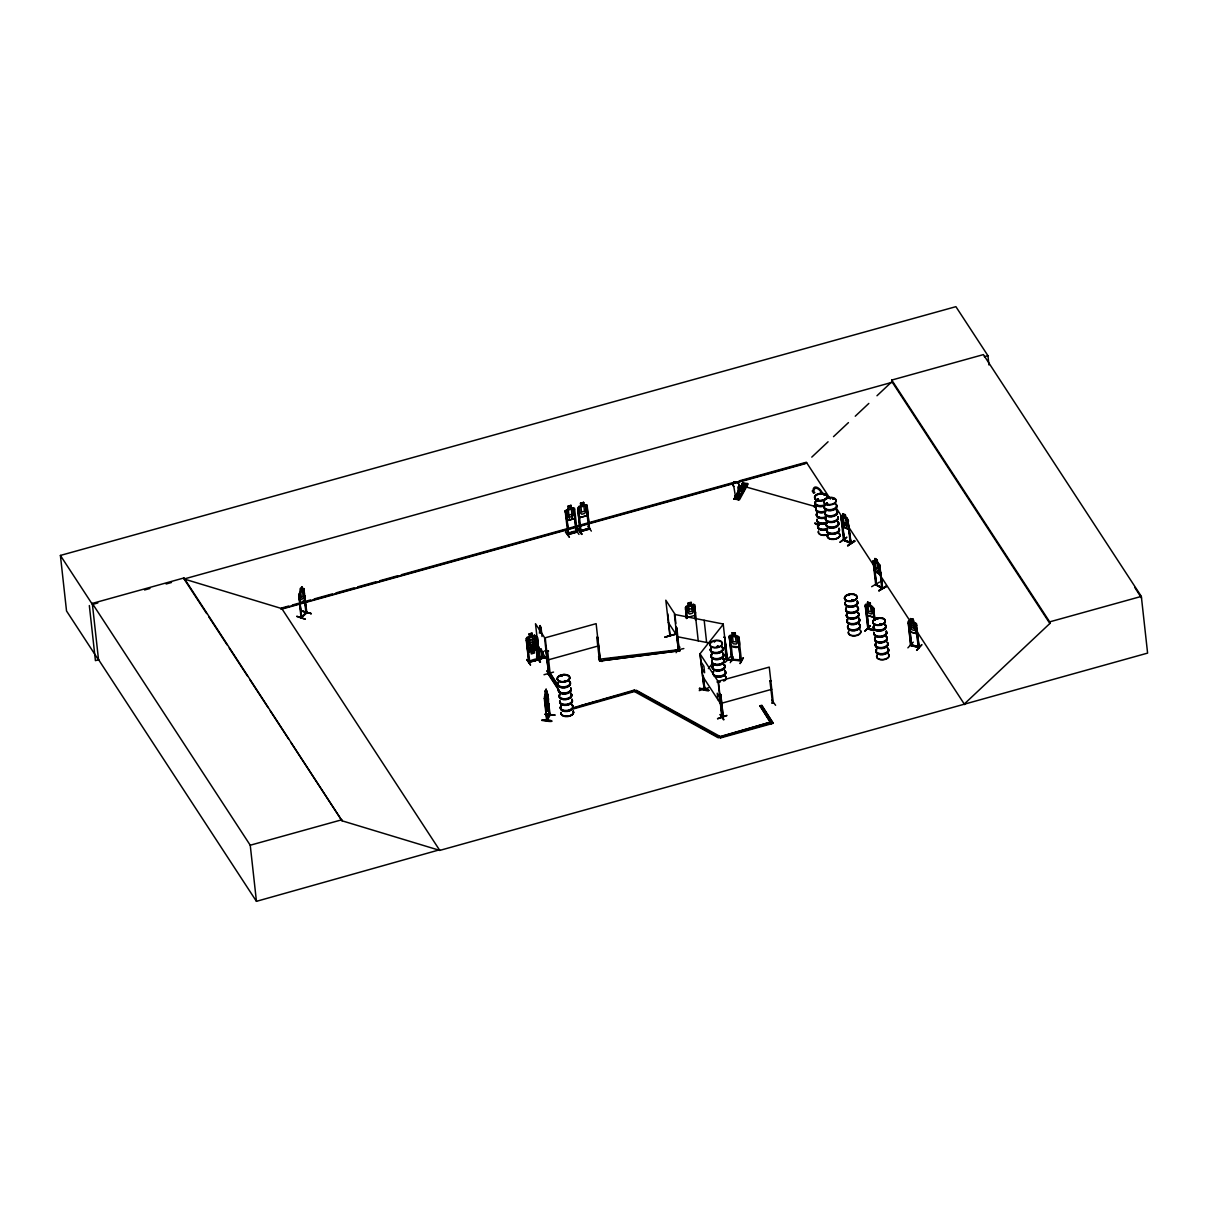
<?xml version="1.0" encoding="UTF-8"?>
<svg xmlns="http://www.w3.org/2000/svg" width="1208" height="1208" viewBox="0 0 1208 1208"><rect width="100%" height="100%" fill="white"/><g stroke="black" fill="none" stroke-linecap="round" stroke-linejoin="round"><path stroke-width="1.5" d="M545.155 701.788L545.201 698.42M545.261 701.803L545.306 698.435L547.632 694.011L548.251 696.14M541.894 720.436C547.375 717.597 561.161 723.909 541.894 720.361M542.03 720.104L551.694 721.07M736.185 497.077L736.88 495.642L736.759 497.107M736.835 497.001C735.37 497.213 738.586 495.325 735.672 496.292L736.019 498.572M735.748 496.141C738.903 495.008 735.748 497.771 736.185 496.458M539.372 633.128L540.746 627.194M541.592 657.061L543.147 651.897M547.617 697.167L547.919 705.381L546.998 707.148L545.11 695.702L546.167 689.209L545.11 691.112M699.356 689.013C708.416 686.521 714.894 694.691 699.553 688.258M708.734 690.463L699.538 688.741M708.703 690.1L699.523 688.334M699.266 690.614L708.643 687.73M561.418 676.208L562.279 676.042M562.052 675.589L561.312 676.163M564.196 681.327C567.065 679.107 564.921 682.867 564.695 681.086M565.586 681.267L564.8 680.572M714.894 641.705L714.124 641.191M714.124 641.629L714.29 641.916M716.767 646.839L717.658 646.114L718.201 646.929M717.144 646.809L718.065 647.231M718.307 646.476L717.416 646.824M718.005 646.401L718.624 646.899L717.824 646.099M848.529 595.408L849.3 595.197M851.685 600.21L852.259 600.467M853.075 600.225L851.655 600.089M876.827 619.327L877.899 619.115L876.812 619.16M877.401 618.919L877.295 618.813M879.771 624.566L880.617 623.645L881.659 624.34M879.832 624.461L880.859 623.69M539.78 632.131L540.187 625.593L539.81 627.662M910.545 645.404L911.496 645.646L909.141 623.207L908.174 623.177L908.96 623.404M918.926 647.775L910.636 645.404L908.069 621.516L908.854 620.791L916.51 623.902L919.152 647.775L918.201 647.548L916.026 625.125L919.212 647.488M918.11 646.733L911.617 644.876M918.352 646.491L918.971 646.944M304.869 599.515L305.111 596.178L304.869 599.515L300.52 603.532L299.614 601.252M547.179 720.527L550.153 714.94L547.013 690.704L544.476 696.684L547.058 720.648L544.914 697.846L544.31 698.33L546.68 720.481M544.793 695.113L546.076 709.141M547.194 708.069C544.793 713.113 551.467 697.952 548.175 706.333L548.477 709.066L548.417 704.445M296.851 616.216L305.352 619.206M546.711 657.529L536.73 657.243L546.786 657.122M816.699 499.704L817.197 499.131L816.85 499.976M816.985 499.584L818.345 499.146M816.759 500.535A6.433 3.639 -6.3 0 1 818.043 499.84L817.62 498.949M824.989 494.933L824.082 495.174M825.683 503.781L826.876 503.117M826.061 503.751L826.03 504.023M827.118 503.887L826.483 503.796M827.616 503.736L826.785 503.011L827.495 503.313M832.976 499.191L833.852 499.161M832.961 499.01L833.58 499.146M867.646 628.039L868.582 628.296M867.737 628.809L868.869 628.885L866.332 606.673L865.366 606.612L866.332 606.673M546.59 719.666L547.36 719.243M546.756 720.557L549.519 714.17M703.313 675.77L704.838 689.149C703.554 687.805 704.944 688.711 704.204 689.209M719.968 694.917L719.273 694.524L722.082 717.265L718.096 681.493L700.006 653.785L704.294 690.025L700.006 653.785L723.32 624.204M703.932 689.557L704.672 689.844L702.996 675.71M723.29 716.057L722.067 715.816M722.444 717.144L722.233 716.359M882.338 588.598L875.74 584.853L873.052 561.056L874.849 571.49L880.043 574.434L880.421 572.079M880.043 574.434L880.572 572.094M306.243 612.728L300.883 617.016L301.532 616.473M306.953 612.773L306.092 613.09M303.963 594.91L303.284 597.96L301.562 599.561L300.384 598.232L299.826 593.128L300.188 588.568L302.03 586.846L302.377 589.761L303.404 589.806L306.017 613.211M528.56 661.516L529.602 661.214M537.334 659.251L538.24 659.749L528.802 662.226M529.753 661.622C524.544 662.648 540.701 656.337 537.424 660.051L534.706 637.628L535.688 637.567L534.706 637.628M843.29 516.495L840.753 516.314L842.64 526.703L848.454 529.24L848.998 526.779M536.246 641.086L534.948 638.579L527.654 640.723L526.93 643.804L527.851 651.082M536.458 643.26L535.688 646.295L528.349 648.364L527.141 645.978M565.963 518.141L567.262 520.648L574.585 518.564L575.325 515.484M587.043 515.454L587.798 512.524M578.541 515.167L579.81 517.628L587.163 515.574L587.934 512.569M687.563 617.318L686.189 614.917L687.503 617.439L694.857 615.4L694.766 604.966L693.558 604.317L686.265 606.341L685.419 607.654L686.537 618.541M694.857 615.4L695.627 612.365M550.244 673.46L547.979 673.143L549.836 672.63L559.093 686.808M600.195 658.753L599.153 659.024L599.847 658.541M772.501 702.452L773.422 702.965L772.41 703.283M874.215 614.827L873.61 617.348L867.133 615.34L866.045 612.305L867.193 615.295M580.323 530.901L589.278 528.062M588.628 528.274L588.658 529.119M916.645 633.687L910.047 631.799L908.809 628.9L909.971 631.89L916.6 633.747L917.219 631.21M916.585 633.762L917.265 631.301M737.242 496.065L736.276 497.062L737.031 495.778M879.484 582.09L871.663 586.695M539.9 628.583L540.233 627.435M539.629 627.496L539.553 631.542M540.746 627.088L540.172 628.749M540.067 631.18L540.58 629.383L540.957 632.796M540.716 629.625L541.124 633.324M546.801 657.197L536.73 657.212L546.756 656.744M541.562 656.216L543.087 651.323M541.184 649.632L541.984 657.092L543.056 653.422M306.636 612.637L300.973 617.832L299.116 595.121L301.29 617.952L306.877 612.773L303.631 588.507L298.738 593.989L299.554 601.312M815.143 523.109L819.054 525.495M840.043 542.347L846.853 537.183L840.073 541.984M526.794 659.447L530.508 664.989M526.824 659.749L530.433 664.898M565.419 532.169L569.33 537.122M565.857 531.611L569.406 537.228M547.33 670.953L550.742 675.816M719.998 714.623L723.501 719.741M720.436 714.441L723.985 719.666M577.892 529.149C589.262 545.352 571.354 517.568 581.743 533.755M864.913 631.225L870.243 625.925M907.888 647.85L913.248 642.158M676.102 652.697L679.968 647.126M730.281 662.679L733.105 656.88M704.808 689.089L702.799 676.102M843.622 539.191L844.377 539.523L843.592 539.145M843.41 540.218L850.915 543.449L847.276 518.141M816.095 506.152L815.853 508.145A6.433 3.639 -6.3 0 0 818.42 511.754A6.433 3.639 -6.3 0 0 825.532 511.316M729.224 636.178L731.746 660.021L741.47 660.867L738.828 636.978L737.605 635.906L730.161 635.242L729.224 636.178L731.927 660.036M730.357 637.658L729.39 637.779L730.357 637.658L732.818 660.081L731.957 658.964M730.04 643.517L731.323 646.325C741.531 650.236 739.885 643.834 738.828 636.978M735.506 635.786L735.234 632.992L732.003 632.765L732.426 635.589L730.931 636.359L731.489 641.463L733.332 643.804L736.306 644.06L737.665 642.022L737.106 636.918L735.4 635.861L735.234 632.992L732.124 632.856M738.028 638.549L739.009 638.428L738.028 638.549L740.579 660.806M732.909 659.885L732.818 659.07M740.504 660.791L738.133 638.352M741.289 659.81L741.365 660.851M740.111 663.645L743.403 657.862M743.056 657.832L740.126 663.222M548.326 709.02L547.375 710.938L548.432 709.036M545.427 691.263L546.031 690.13L545.533 692.169M546.001 706.151L548.311 701.682C549.247 691.036 546.696 712.237 545.306 703.932M545.11 714.381L554.94 715.061L545.261 714.019M549.368 714.925L547.33 719.424M716.782 646.703L717.658 646.069M849.315 595.242L848.862 594.849M852.818 600.316L852.244 600.512M853.286 600.572L852.652 599.742M735.159 497.243L738.783 497.56L738.269 486.93A3.397 2.597 28.7 0 0 737.831 483.004A3.397 2.597 28.7 0 0 733.286 482.49A3.397 2.597 28.7 0 0 733.784 486.296L733.724 486.416A3.397 2.597 28.7 0 1 733.286 482.49A3.397 2.597 28.7 0 1 737.892 482.883A3.397 2.597 28.7 0 1 738.33 486.809L738.843 497.439L735.506 497.001L734.645 498.572L738.707 499.025L739.447 496.292L739.976 497.771M734.645 499.221L734.992 495.793L735.506 497.001M734.645 498.572L735.37 495.839M734.071 499.161L742.754 483.004L747.556 483.547L738.843 499.689L738.586 497.862M733.981 499.146L742.754 483.004M737.756 492.789L742.558 483.623M737.982 493L743.192 483.668M736.442 497.122L736.789 495.884M738.314 493.03L743.781 483.577M737.741 494.434L744.068 483.804M738.073 494.646L743.162 485.329M738.179 494.661L743.282 485.329M737.484 498.738L737.227 496.261M745.88 485.435L737.861 499.553L746.665 483.713M745.26 487.201L738.481 499.629L746.408 485.661M746.695 485.118C735.355 482.611 747.193 488.485 747.556 483.547M743.449 483.744L742.784 483.306L748.009 484.181L739.507 499.734L733.951 499.115M529.557 661.486L529.708 662.256L529.376 661.214M876.329 584.43L875.558 584.038L876.585 584.279M875.664 584.823L875.951 583.887M873.897 562.988L876.419 585.246L874.773 568.394M881.749 588.311C883.803 586.514 879.424 587.601 876.344 584.672M881.855 587.481L875.936 584.672L882.686 588.447L879.53 565.888L881.719 588.341M305.262 619.221L296.881 616.533M567.805 534.464L577.046 531.898C576.79 529.799 567.383 532.819 567.79 534.434M568.772 534.48L566.129 512.056L568.575 534.283M576.186 532.139L573.845 510.093L574.585 509.67M576.352 531.535L577.258 532.048L574.51 508.13L571.188 508.175M549.429 673.717C547.843 672.131 551.678 672.418 549.157 672.931M600.089 658.768L599.274 659.84L600.301 659.523L597.628 637.16L596.767 637.401L599.44 659.93L599.244 658.994M723.169 716.117L721.916 716.389M773.301 702.784L772.244 703.086L772.969 701.984M772.244 703.086L773.165 702.769M773.316 702.996L769.254 667.103L718.352 681.236L722.414 717.174M823.962 494.797L824.989 494.782M827.208 503.811L825.744 503.676M580.157 531.505L589.595 528.878M580.972 530.689L581.048 531.49M589.519 528.304L580.082 530.901M589.534 529.134L587.118 505.216L583.751 505.186L583.555 502.332L583.887 505.125M306.817 612.048L305.926 612.411M527.745 651.142L528.953 651.791L536.141 649.617L537.016 648.349L535.612 635.861L534.404 635.212L535.552 635.982L538.073 659.855L528.772 662.513L526.295 640.089L527.277 640.014L526.295 640.089M534.057 650.297L535.355 648.817L534.797 643.713L533 641.976L532.441 636.888L529.542 637.733L530.101 642.837L528.787 645.465L529.361 650.568L531.007 651.021L531.263 653.936L534.359 653.03L533.906 650.176L537.062 648.409M528.983 662.482L526.28 638.594L527.171 637.326L534.449 635.272M527.201 637.386L526.28 638.594M565.299 510.878L568.304 508.976L566.854 510.425L567.428 515.529L569.225 517.266L572.139 516.435L573.453 513.808L572.894 508.704L571.233 508.236M583.585 502.392L580.414 503.207L580.867 506.061L577.696 507.783L580.217 531.731L589.625 529.089M685.525 607.654L686.265 606.341M539.9 658.768L539.961 659.568M539.614 659.704L535.491 623.721L544.551 637.582L548.508 673.324L546.378 650.991M670.198 635.257L669.927 636.178L665.804 600.195L674.849 614.057L675.876 623.313M676.737 628.069L675.906 627.903L678.413 650.191L679.198 650.327L676.888 627.873M679.183 649.225L678.171 649.3L679.545 650.281L675.831 650.735M725.011 646.069L726.235 659.583L726.431 658.511L727.216 660.534L723.215 624.008L674.411 614.404L678.367 650.115L679.44 650.1L678.413 649.904M702.014 666.786L702.528 671.225M724.015 637.144L724.845 637.311L723.879 637.341M724.845 637.311L726.793 660.429L724.815 637.703L727.669 659.946M722.837 658.541L732.305 660.459L723.094 658.662M726.159 658.964L727.307 658.707L726.733 659.538M725.178 662.422L729.979 656.941M549.882 715.423L549.716 714.668M708.386 668.613L711.859 664.173M723.456 649.375L725.781 646.416M815.566 506.786C812.984 509.036 814.509 503.132 815.959 505.608M916.796 625.351L915.83 625.321M919.062 646.959L910.455 644.559L911.406 644.83M918.14 646.929L918.352 647.579M916.585 650.342L921.915 644.589L916.691 650.312M910.47 618.602L913.278 619.402L910.47 618.602L910.817 621.516L909.503 622.029L910.077 627.133L911.723 629.715L914.35 630.455L915.513 628.673L913.233 619.462M913.535 622.196L913.278 619.402M915.347 622.709L916.51 623.902M873.052 561.056L875.332 561.418L874.939 558.549L877.144 559.802L879.077 569.27L878.216 570.825L876.147 569.663L874.803 566.854L874.245 561.75L875.241 561.463L874.939 558.549L877.144 559.802M873.127 561.131L873.777 560.542L879.771 564.755L882.399 588.643L879.53 565.888M851.897 599.938L851.58 600.769L853.075 600.587M879.817 624.128L880.874 623.751M881.508 624.385L880.526 624.868M811.776 457.122L828.069 441.781M833.505 436.662L848.454 422.604M855.249 416.216L868.824 403.427M876.978 395.756L891.927 381.683L891.746 380.067L983.403 354.608L1141.333 596.405L1147.6 653.105L439.772 850.402L342.015 820.791L290.751 742.286M964.271 704.038L1049.858 623.494L1049.677 621.863L891.746 380.067M818.737 525.722L814.826 523.306M304.129 590.47L304.537 594.17M302.574 611.384L311.271 613.649L302.891 611.097M867.525 602.173L870.334 602.973L870.5 605.827L871.98 607.171L872.538 612.275L871.406 614.026L868.824 613.226L867.208 610.614L866.649 605.51L867.918 605.027L867.586 602.128L867.888 604.861M872.327 606.401L866.015 604.272L865.17 605.027L867.857 628.915L873.565 630.621M870.636 605.706L873.444 607.594L874.819 620.278M873.444 607.594L875.015 620.097M872.84 608.938L873.792 608.998L872.84 608.938L874.064 620.051M867.888 628.885L873.761 630.44M818.39 499.931L817.816 499.131M737.831 499.538L738.586 499.614M740.715 489.391L742.467 488.953L741.893 490.282M721.704 716.691L721.976 715.846M306.349 611.912L306.862 612.849M843.199 516.375L842.897 513.642L844.422 527.488M845.298 514.774L847.442 524.106L846.446 525.752L844.12 524.755L842.64 522.022L842.082 516.918L843.214 516.541M845.675 517.447L847.261 518.217M842.64 526.703L848.529 529.179M841.931 518.081L841.025 517.945L841.931 518.081L844.467 540.338L843.305 539.327M850.825 543.464L847.94 520.724L851.157 543.283L843.471 540.172L840.919 516.329M848.62 521.025L847.714 520.905M850.024 542.498L850.945 542.377M854.464 540.867L847.639 545.759L854.841 541.154L847.639 545.759L854.373 540.505M731.837 659.779L741.561 660.655M669.896 636.148L669.972 634.985M573.075 708.296L636.344 690.266L719.711 736.246L720.436 737.952L773.195 723.29L761.81 705.276L759.953 705.789L771.338 723.819L759.953 705.789M573.166 708.99L636.42 690.961L659.311 703.584M572.532 707.979L634.23 690.115L718.262 737.122L770.598 722.112L721.599 736.442M634.23 690.115L634.97 691.822L718.337 737.816L719.711 736.246M566.099 680.95L564.831 681.131M877.008 559.893L877.446 562.535M880.149 566.22L879.273 566.039M886.657 586.499L878.745 590.772L886.31 585.956M814.796 523.366L819.069 525.193M736.442 496.382L736.865 496.654M818.329 499.825L816.895 499.855M826.227 504.083L826.619 503.072M740.897 489.255L742.497 489.18M732.592 659.281L731.655 659.206M741.38 660.051L732.758 659.508L741.395 659.794M529.784 662.256L527.141 639.832M567.715 533.649L576.171 531.263M577.077 532.124L567.866 534.751L567.654 533.921M600.119 659.613L596.133 623.66L545.231 637.794L549.202 673.732M722.278 716.072L723.32 716.284M910.726 645.193L919.243 647.533M678.624 649.919L676.284 627.012M727.156 658.934L726.204 658.798M817.861 499.931L817.016 500.067M549.806 715.483L546.061 689.194M527.7 640.769L534.918 638.76M528.953 651.791L530.961 651.203M529.029 634.034L532.124 633.128L532.335 635.982L533.996 636.435L534.555 641.539L533.241 644.181L533.8 649.27L529.98 650.538L531.429 646.824L529.451 643.985L531.988 646.053L534.389 642.611L532.713 646.461L535.023 648.907L534.072 649.27L532.169 647.261L530.871 650.13L530.342 645.012L528.545 643.29L527.987 638.186L529.436 636.827L528.983 633.974L532.033 633.249M536.85 656.895L540.505 662.075L536.911 656.941M302.619 611.263L311.302 613.679M568.017 506.333L570.991 505.321L572.441 519.168M573.317 507.647L565.163 510.818L567.956 534.691M568.424 509.972L571.324 509.142M568.983 515.076L571.897 514.246M567.262 520.648L574.585 518.564M566.25 512.237L565.389 512.479M575.476 529.361L578.979 534.404M685.404 609.104C686.944 607.699 684.664 616.231 686.416 618.36M693.86 606.718L694.842 606.658L693.86 606.718L695.415 619.855M547.586 651.052L546.726 651.293L547.707 651.233L550.093 673.536M597.734 637.341L596.767 637.401M598.504 656.85L601.962 661.561M549.142 672.63L550.184 672.856M549.172 673.52L550.138 673.249M600.029 659.372L599.108 659.644L600.18 659.357M719.847 694.736L720.829 694.676L723.215 716.978L720.708 694.494M720.829 694.676L719.273 694.524M769.889 680.844L770.87 680.784L769.889 680.844L772.576 703.237M717.522 718.579L726.974 715.453L717.673 718.836M775.596 705.276L771.761 700.202M537.485 637.356L538.073 642.716M667.782 613.845L670.138 635.831M665.019 637.039L674.638 634.381L665.095 637.084M544.008 674.728L553.536 672.086M674.17 650.689L683.834 648.545M98.633 659.734L95.417 660.64L89.332 605.555M342.015 820.791L183.978 577.952L92.306 603.411L98.558 660.006L66.531 610.976L60.4 555.438L955.905 306.666L987.933 355.696L988.959 364.952M97.818 602.958L92.427 604.453L60.4 555.438M144.552 589.972L149.943 588.477M166.115 583.992L171.506 582.482M892.289 382.257L184.084 578.994L183.978 577.952M984.324 356.692L987.933 355.696M580.535 503.268L583.494 502.513M580.399 531.671L577.711 509.278L578.572 509.036L581.078 531.52L580.927 530.448M588.9 529.346L586.182 506.922L587.043 506.68L589.549 529.164M288.727 606.023L281.464 608.047L439.772 850.402M292.366 605.012L310.516 599.968M314.156 598.957L332.321 593.913M335.945 592.901L354.11 587.858M357.749 586.846L375.899 581.803M379.538 580.806L397.704 575.748M401.328 574.751L731.867 482.928M739.145 480.905L806.34 462.241L830.394 499.07M806.702 462.8L281.841 608.606L184.084 578.994L206.643 613.543M280.951 609.33L805.359 463.661M577.892 529.164L581.682 534.193M587.964 526.371L591.361 531.097M688.107 603.019L691.263 602.203L691.474 605.057L693.15 605.525L693.709 610.629L692.38 613.256L689.466 614.072L687.654 612.32L687.095 607.216L688.56 605.872L688.137 603.064L688.439 605.797M685.706 610.221L695.098 607.639M547.677 660.021L598.579 645.872M579.764 705.97L597.945 700.912M601.584 699.9L619.764 694.857M623.404 693.845L634.306 690.81M720.814 703.464L771.716 689.315M1049.677 621.863L1141.333 596.405M92.306 603.411L250.237 845.222L341.909 819.749M760.028 706.484L761.886 705.97L773.195 723.29M720.361 737.258L773.12 722.595M98.497 659.538L256.443 901.334L439.531 849.798M910.817 645.208L908.371 622.996M918.473 647.352L916.026 625.125M881.915 588.054L882.686 588.447M852.697 600.769L851.791 600.738M576.427 532.305L573.845 510.093M549.806 672.433L550.033 673.279M539.81 659.341L537.318 637.129M605.027 659.251L612.486 658.36M616.216 657.907L621.803 657.243M625.533 656.79L632.977 655.899M636.707 655.446L642.294 654.766M646.023 654.328L653.468 653.422M657.197 652.969L662.784 652.305M666.514 651.852L672.101 651.188M599.606 661.033L679.636 650.704L599.606 661.033L599.364 659.236L679.47 649.587L679.711 651.399M548.704 672.977L547.194 659.674M564.559 681.236L565.178 681.418M819.643 517.643L818.828 517.326M538.119 659.568L537.786 658.768M538.466 650.689L541.864 651.082M545.125 650.84L548.462 650.901L545.246 650.946M545.17 651.142L548.523 651.233M536.458 656.986L539.976 662.226M731.414 646.174L738.768 646.839M545.065 691.082L545.367 693.815M544.31 698.33L545.306 698.435M545.125 714.245L554.94 715.076M741.304 485.631L746.121 486.175L741.304 485.631L815.687 506.665M911.179 644.83L911.406 645.661M722.897 658.858L732.093 660.64M741.017 490.025L742.633 489.074M676.873 636.616L710.077 643.154M850.598 542.619L844.165 539.931L850.251 542.332M583.796 505.246L585.457 505.729L586.016 510.818L584.702 513.445L581.773 514.261L579.961 512.509L579.402 507.405L580.716 505.941M304.295 588.824L303.54 588.477M302.332 589.579L301.985 586.997M301.849 616.79L301.426 617.922L299.403 595.212M867.616 602.294L870.198 603.094M865.94 604.332L867.993 604.981M867.253 615.219L873.595 617.182M870.198 625.971L864.958 630.863M873.701 629.866L868.612 628.522L873.505 630.048M817.952 499.297L818.088 499.342A6.342 3.594 -6.3 0 0 816.049 504.325A6.342 3.594 -6.3 0 0 824.777 504.793M827.178 503.464L826.03 503.464M876.313 585.261L873.55 562.49M842.822 513.687L845.374 514.714M841.493 515.786L848.107 519.546M843.32 517.462L845.63 518.474M843.879 522.566L846.204 523.562M549.398 715.483L547.828 700.64M587.028 505.291L585.88 504.672L578.587 506.529M693.528 604.423L694.811 605.027M662.573 705.381L672.388 710.802M675.649 712.599L720.436 737.952M877.37 562.581L879.62 564.8M880.058 574.268L874.97 571.384L874.018 568.364M850.085 542.392L847.94 520.724M844.347 540.248L841.251 517.779M544.264 657.847L534.721 660.504M571.293 508.055L571.022 505.382L567.866 506.212L569.527 519.999M547.299 670.636L550.727 676.208M546.922 671.12L550.335 676.374M891.927 381.683L1049.858 623.494M836.57 508.523L841.719 516.405M848.937 527.443L873.641 565.284M877.763 571.595L910.726 622.044M915.875 629.927L964.633 704.596M700.882 661.637L703.902 666.257L704.611 672.735L701.591 668.115M719.591 696.835L717.22 693.226L717.945 699.704M668.25 622.422L677.311 636.269M702.452 675.997L720.557 703.705M587.163 515.574L579.764 517.568L578.647 515.121M537.953 645.933L546.998 659.794M549.912 673.324L558.141 685.933M547.979 673.143L558.262 688.892M548.054 673.837L560.391 692.743M208.697 616.684L227.164 644.936M229.218 648.077L247.67 676.344M249.724 679.485L268.176 707.737M270.23 710.878L288.697 739.145M1134.78 587.466L1141.515 598.02M547.858 699.341L546.544 693.014L545.608 694.766L545.925 702.981L547.481 710.953M910.288 621.274L916.751 633.158M567.337 520.527L565.269 510.818M841.644 523.592L842.701 526.643M547.526 693.996L548.221 696.216M733.784 486.296L735.566 497.198M909.141 623.207L911.678 645.449M873.037 608.756L874.26 619.87M866.136 606.854L868.673 629.096M868.371 628.266L868.431 629.096M865.336 605.042L868.144 628.658M845.238 514.819L846.748 528.485M841.704 518.247L844.226 540.505M739.447 496.292L739.568 497.439M704.173 620.263L706.62 642.475M701.818 667.178L702.528 672.705M694.721 606.476L696.276 619.613M695.778 618.602L698.239 640.829M686.265 608.862L687.397 618.3M677.492 636.148L679.047 650.327M674.653 634.502L665.125 637.175M588.447 528.364L588.538 529.164M546.212 650.75L546.801 656.11M541.048 627.375L542.03 636.51M541.426 633.536L540.082 625.593M541.335 649.104L542.241 656.563M540.988 649.089L541.652 657.031L541.486 656.155M538.466 646.28L539.946 659.613M304.945 597.869L306.364 613.302L303.903 591.029M299.116 595.121L301.562 617.333M250.237 845.222L256.443 901.334M858.405 608.983A6.342 3.594 -6.3 0 1 850.96 613.377A6.342 3.594 -6.3 0 1 846.4 608.621M857.318 607.307A6.342 3.594 -6.3 0 1 858.058 608.092M857.348 606.914A6.433 3.639 -6.3 0 1 852.576 613A6.433 3.639 -6.3 0 1 846.28 608.243M858.631 613.241A6.342 3.594 -6.3 0 1 851.534 618.526A6.342 3.594 -6.3 0 1 847.865 612.909M858.556 612.879A6.312 3.579 -6.3 0 1 851.504 618.134A6.312 3.579 -6.3 0 1 847.85 612.562M857.423 601.584A6.433 3.639 -6.3 0 1 851.897 606.869A6.433 3.639 -6.3 0 1 845.087 603.064M857.197 606.28A6.342 3.594 -6.3 0 1 852.501 612.275A6.342 3.594 -6.3 0 1 846.295 607.594M857.378 601.962A6.342 3.594 -6.3 0 1 851.942 607.171A6.342 3.594 -6.3 0 1 845.222 603.426M857.303 606.597A6.433 3.639 -6.3 0 1 852.546 612.683A6.433 3.639 -6.3 0 1 846.249 607.926M857.393 601.267A6.433 3.639 -6.3 0 1 851.036 606.612A6.433 3.639 -6.3 0 1 845.57 601.795M857.272 600.935A6.342 3.594 -6.3 0 1 851.821 606.144A6.342 3.594 -6.3 0 1 845.102 602.399M859.235 624.778A6.342 3.594 -6.3 0 1 854.539 630.772A6.342 3.594 -6.3 0 1 848.333 626.091M859.265 624.385A6.433 3.639 -6.3 0 1 854.509 630.47A6.433 3.639 -6.3 0 1 848.212 625.714M860.564 630.712A6.342 3.594 -6.3 0 1 855.113 635.921A6.342 3.594 -6.3 0 1 848.394 632.177M859.734 629.579A6.312 3.579 -6.3 0 1 855.068 635.544A6.312 3.579 -6.3 0 1 848.892 630.878M857.906 613.015A6.312 3.579 -6.3 0 1 853.241 618.979A6.312 3.579 -6.3 0 1 847.065 614.328M857.906 612.683A6.357 3.594 -6.3 0 1 853.21 618.692A6.357 3.594 -6.3 0 1 846.989 613.996M858.601 618.254A6.433 3.639 -6.3 0 1 853.83 624.34A6.433 3.639 -6.3 0 1 847.533 619.583M859.13 623.751A6.342 3.594 -6.3 0 1 854.434 629.745A6.342 3.594 -6.3 0 1 848.212 625.064M858.556 618.647A6.342 3.594 -6.3 0 1 853.86 624.642A6.342 3.594 -6.3 0 1 847.654 619.961M859.235 624.068A6.433 3.639 -6.3 0 1 854.479 630.153A6.433 3.639 -6.3 0 1 848.182 625.397M858.556 617.937A6.433 3.639 -6.3 0 1 853.799 624.023A6.433 3.639 -6.3 0 1 847.503 619.266M858.45 617.62A6.342 3.594 -6.3 0 1 853.754 623.615A6.342 3.594 -6.3 0 1 847.533 618.934M821.999 492.139A8.547 4.213 60.7 0 0 815.823 487.035A8.547 4.213 60.7 0 0 813.135 491.475L812.229 490.931L813.724 493.332L814.871 492.517L813.95 491.958A7.127 3.518 60.7 0 1 816.744 488.349A7.127 3.518 60.7 0 1 822.225 494.163M826.076 516.737A6.327 3.579 -6.3 0 1 818.435 516.903A6.327 3.579 -6.3 0 1 817.136 512.69M826.121 517.1A6.342 3.594 -6.3 0 1 818.465 517.266A6.342 3.594 -6.3 0 1 817.167 513.038M824.898 505.503A6.433 3.639 -6.3 0 1 817.121 505.684A6.433 3.639 -6.3 0 1 815.793 501.396M824.883 505.82A6.342 3.594 -6.3 0 1 817.227 506.001A6.342 3.594 -6.3 0 1 815.913 501.773M816.865 500.927A6.342 3.594 -6.3 0 1 818.133 500.233M824.853 505.201A6.433 3.639 -6.3 0 1 816.019 504.718A6.433 3.639 -6.3 0 1 818.012 499.523M816.019 508.825A6.342 3.594 -6.3 0 0 818.541 512.373A6.342 3.594 -6.3 0 0 825.562 511.95A6.342 3.594 -6.3 0 0 831.436 516.813A6.342 3.594 -6.3 0 0 836.525 510.909M825.562 511.633A6.433 3.639 -6.3 0 1 818.45 512.071A6.433 3.639 -6.3 0 1 815.898 508.462M815.913 507.798A6.342 3.594 -6.3 0 0 818.435 511.346A6.342 3.594 -6.3 0 0 825.442 510.924A6.342 3.594 -6.3 0 0 831.315 515.786A6.342 3.594 -6.3 0 0 836.404 509.882M827.495 529.119A6.433 3.639 -6.3 0 1 819.734 529.285A6.433 3.639 -6.3 0 1 818.405 524.997M827.495 529.436A6.342 3.594 -6.3 0 1 819.824 529.602A6.342 3.594 -6.3 0 1 818.526 525.374M826.181 517.643A6.327 3.579 -6.3 0 1 818.541 517.824A6.327 3.579 -6.3 0 1 817.227 513.596M818.495 531.082A6.327 3.579 -6.3 0 0 821.002 534.631A6.327 3.579 -6.3 0 0 828.009 534.208A6.312 3.579 -6.3 0 0 833.882 539.055A6.312 3.579 -6.3 0 0 838.941 533.181A6.357 3.594 -6.3 0 1 833.898 539.221A6.357 3.594 -6.3 0 1 828.054 534.374M826.166 517.341A6.357 3.594 -6.3 0 1 818.48 517.522A6.357 3.594 -6.3 0 1 817.182 513.279M827.374 528.409A6.342 3.594 -6.3 0 1 819.719 528.576A6.342 3.594 -6.3 0 1 818.405 524.347M827.465 528.802A6.433 3.639 -6.3 0 1 819.688 528.968A6.433 3.639 -6.3 0 1 818.375 524.68M817.167 519.138A6.342 3.594 -6.3 0 0 819.688 522.687A6.342 3.594 -6.3 0 0 826.695 522.279A6.342 3.594 -6.3 0 0 832.569 527.126A6.342 3.594 -6.3 0 0 837.657 521.222M826.816 522.989A6.433 3.639 -6.3 0 1 819.704 523.411A6.433 3.639 -6.3 0 1 817.152 519.802M817.121 519.485A6.433 3.639 -6.3 0 0 819.673 523.094A6.433 3.639 -6.3 0 0 826.785 522.671A6.433 3.639 -6.3 0 0 832.614 527.534A6.433 3.639 -6.3 0 0 837.778 521.539M826.816 523.306A6.342 3.594 -6.3 0 1 819.794 523.713A6.342 3.594 -6.3 0 1 817.272 520.165M818.511 531.414A6.342 3.594 -6.3 0 0 821.032 534.963A6.342 3.594 -6.3 0 0 828.054 534.54A6.342 3.594 -6.3 0 0 833.928 539.432A6.342 3.594 -6.3 0 0 839.016 533.528M836.555 510.516A6.433 3.639 -6.3 0 1 831.391 516.511A6.433 3.639 -6.3 0 1 825.472 511.588M837.703 516.495A6.312 3.579 -6.3 0 1 831.95 521.584A6.312 3.579 -6.3 0 1 825.577 517.688M836.525 510.199A6.433 3.639 -6.3 0 1 831.361 516.194A6.433 3.639 -6.3 0 1 825.426 511.271M836.54 505.578A6.342 3.594 -6.3 0 1 830.757 510.682A6.342 3.594 -6.3 0 1 824.339 506.771M835.725 503.751A6.342 3.594 -6.3 0 1 831.466 509.549A6.342 3.594 -6.3 0 1 824.218 505.729M836.585 505.201A6.433 3.639 -6.3 0 1 830.711 510.38A6.433 3.639 -6.3 0 1 824.218 506.409M834.803 503.736A6.433 3.639 -6.3 0 1 835.876 504.385M836.54 504.884A6.433 3.639 -6.3 0 1 830.681 510.063A6.433 3.639 -6.3 0 1 824.173 506.092M837.778 516.858A6.342 3.594 -6.3 0 1 831.995 521.962A6.342 3.594 -6.3 0 1 825.577 518.036A6.342 3.594 -6.3 0 0 832.01 522.007A6.342 3.594 -6.3 0 0 837.793 516.903M837.808 517.417A6.312 3.579 -6.3 0 1 832.055 522.49A6.312 3.579 -6.3 0 1 825.683 518.594M837.808 521.856A6.433 3.639 -6.3 0 1 832.644 527.851A6.433 3.639 -6.3 0 1 826.725 522.943M837.778 522.249A6.342 3.594 -6.3 0 1 832.674 528.153A6.342 3.594 -6.3 0 1 826.831 523.306M839.137 529.179A6.342 3.594 -6.3 0 1 833.354 534.283A6.342 3.594 -6.3 0 1 826.936 530.372M839.183 528.802A6.433 3.639 -6.3 0 1 833.324 533.981A6.433 3.639 -6.3 0 1 826.816 530.01M839.152 528.485A6.433 3.639 -6.3 0 1 833.293 533.664A6.433 3.639 -6.3 0 1 826.785 529.693M839.031 528.153A6.342 3.594 -6.3 0 1 833.248 533.256A6.342 3.594 -6.3 0 1 826.831 529.346M570.795 688.756A6.342 3.594 -6.3 0 1 565.344 693.981A6.342 3.594 -6.3 0 1 558.625 690.221M570.84 688.379A6.433 3.639 -6.3 0 1 565.314 693.664A6.433 3.639 -6.3 0 1 558.504 689.874M570.614 693.135A6.342 3.594 -6.3 0 1 565.903 699.13A6.342 3.594 -6.3 0 1 559.697 694.449M570.538 692.788A6.312 3.579 -6.3 0 1 565.873 698.737A6.312 3.579 -6.3 0 1 559.697 694.087M569.391 681.463A6.433 3.639 -6.3 0 1 564.634 687.533A6.433 3.639 -6.3 0 1 558.338 682.792M570.674 687.73A6.342 3.594 -6.3 0 1 565.223 692.954A6.342 3.594 -6.3 0 1 558.504 689.194M569.361 681.856A6.342 3.594 -6.3 0 1 564.664 687.85A6.342 3.594 -6.3 0 1 558.458 683.169M570.795 688.062A6.433 3.639 -6.3 0 1 565.269 693.347A6.433 3.639 -6.3 0 1 558.458 689.557M569.361 681.146A6.433 3.639 -6.3 0 1 564.604 687.216A6.433 3.639 -6.3 0 1 558.307 682.475M569.255 680.829A6.342 3.594 -6.3 0 1 564.544 686.824A6.342 3.594 -6.3 0 1 558.338 682.143M571.973 705.457A6.342 3.594 -6.3 0 1 567.277 711.452A6.342 3.594 -6.3 0 1 561.056 706.771M572.003 705.064A6.433 3.639 -6.3 0 1 567.231 711.135A6.433 3.639 -6.3 0 1 560.935 706.393M573.287 711.346A6.342 3.594 -6.3 0 1 567.836 716.571A6.342 3.594 -6.3 0 1 561.116 712.811M573.211 711.029A6.312 3.579 -6.3 0 1 567.79 716.208A6.357 3.594 -6.3 0 1 561.086 712.629M561.116 712.494A6.312 3.579 -6.3 0 0 567.79 716.208A6.357 3.594 -6.3 0 0 573.271 711.165M570.629 693.694A6.312 3.579 -6.3 0 1 565.963 699.643A6.312 3.579 -6.3 0 1 559.787 694.993M570.644 693.347A6.357 3.594 -6.3 0 1 565.933 699.356A6.357 3.594 -6.3 0 1 559.712 694.66M572.079 699.719A6.433 3.639 -6.3 0 1 566.567 705.019A6.433 3.639 -6.3 0 1 559.742 701.214M571.852 704.43A6.342 3.594 -6.3 0 1 567.156 710.425A6.342 3.594 -6.3 0 1 560.95 705.744M572.048 700.111A6.342 3.594 -6.3 0 1 566.597 705.321A6.342 3.594 -6.3 0 1 559.878 701.576M571.973 704.747A6.433 3.639 -6.3 0 1 567.201 710.832A6.433 3.639 -6.3 0 1 560.905 706.076M572.048 699.417A6.433 3.639 -6.3 0 1 566.522 704.702A6.433 3.639 -6.3 0 1 559.712 700.897M571.928 699.085A6.342 3.594 -6.3 0 1 566.476 704.294A6.342 3.594 -6.3 0 1 559.757 700.549M722.656 653.634A6.342 3.594 -6.3 0 1 717.96 659.628A6.342 3.594 -6.3 0 1 711.754 654.947M722.686 653.241A6.433 3.639 -6.3 0 1 721.493 658.239A6.433 3.639 -6.3 0 1 712.856 658.632A6.433 3.639 -6.3 0 1 712.539 653.709M723.23 658.783A6.342 3.594 -6.3 0 1 718.534 664.778A6.342 3.594 -6.3 0 1 712.327 660.142A6.342 3.594 -6.3 0 0 718.534 664.778A6.342 3.594 -6.3 0 0 723.23 658.828M723.154 658.436A6.312 3.579 -6.3 0 1 718.488 664.4A6.312 3.579 -6.3 0 1 712.312 659.749M723.215 658.571A6.357 3.594 -6.3 0 1 718.503 664.566A6.357 3.594 -6.3 0 1 712.282 659.885M722.006 647.111A6.433 3.639 -6.3 0 1 717.25 653.196A6.433 3.639 -6.3 0 1 710.953 648.454M723.29 653.392A6.342 3.594 -6.3 0 1 717.024 658.677A6.342 3.594 -6.3 0 1 711.633 653.921M721.976 647.503A6.342 3.594 -6.3 0 1 717.28 653.498A6.342 3.594 -6.3 0 1 711.074 648.817M722.656 652.924A6.433 3.639 -6.3 0 1 717.899 659.009A6.433 3.639 -6.3 0 1 711.603 654.268M721.976 646.809A6.433 3.639 -6.3 0 1 717.22 652.879A6.433 3.639 -6.3 0 1 710.923 648.137M721.871 646.476A6.342 3.594 -6.3 0 1 717.174 652.471A6.342 3.594 -6.3 0 1 710.953 647.79M725.374 671.512A6.433 3.639 -6.3 0 1 721.493 676.48A6.433 3.639 -6.3 0 1 713.309 674.864M713.037 672.992A6.433 3.639 -6.3 0 1 713.566 672.056M725.344 671.89A6.342 3.594 -6.3 0 1 722.263 676.54A6.342 3.594 -6.3 0 1 714.185 675.982M723.26 659.357A6.312 3.579 -6.3 0 1 719.394 665.185A6.312 3.579 -6.3 0 1 711.905 661.576M723.939 664.596A6.433 3.639 -6.3 0 1 719.183 670.666A6.433 3.639 -6.3 0 1 712.886 665.925M724.468 670.078A6.342 3.594 -6.3 0 1 719.772 676.072A6.342 3.594 -6.3 0 1 713.566 671.391M723.909 664.974A6.342 3.594 -6.3 0 1 719.213 670.969A6.342 3.594 -6.3 0 1 713.007 666.288M724.589 670.41A6.433 3.639 -6.3 0 1 722.943 675.619A6.433 3.639 -6.3 0 1 714.034 675.347M712.931 673.641A6.433 3.639 -6.3 0 1 713.52 671.739M723.909 664.279A6.433 3.639 -6.3 0 1 722.716 669.262A6.433 3.639 -6.3 0 1 714.064 669.655A6.433 3.639 -6.3 0 1 713.762 664.732M724.543 664.732A6.342 3.594 -6.3 0 1 718.277 670.017A6.342 3.594 -6.3 0 1 712.886 665.261M725.162 676.254A6.342 3.594 -6.3 0 1 724.77 680.678M718.805 682.324A6.342 3.594 -6.3 0 1 717.235 682.158M725.087 675.906A6.312 3.579 -6.3 0 1 723.471 681.025M720.421 681.871A6.312 3.579 -6.3 0 1 717.22 681.78M886.37 631.995A6.342 3.594 -6.3 0 1 880.919 637.22A6.342 3.594 -6.3 0 1 874.199 633.46M886.415 631.618A6.433 3.639 -6.3 0 1 880.889 636.903A6.433 3.639 -6.3 0 1 874.079 633.113M886.189 636.389A6.342 3.594 -6.3 0 1 881.493 642.384A6.342 3.594 -6.3 0 1 875.271 637.703M886.113 636.027A6.312 3.579 -6.3 0 1 881.447 641.976A6.312 3.579 -6.3 0 1 875.271 637.326M884.966 624.702A6.433 3.639 -6.3 0 1 880.209 630.772A6.433 3.639 -6.3 0 1 873.913 626.031M886.249 630.969A6.342 3.594 -6.3 0 1 880.798 636.193A6.342 3.594 -6.3 0 1 874.079 632.433M884.935 625.095A6.342 3.594 -6.3 0 1 880.239 631.089A6.342 3.594 -6.3 0 1 874.033 626.408M886.37 631.301A6.433 3.639 -6.3 0 1 880.843 636.586A6.433 3.639 -6.3 0 1 874.033 632.796M884.935 624.385A6.433 3.639 -6.3 0 1 880.179 630.455A6.433 3.639 -6.3 0 1 873.882 625.714M884.83 624.068A6.342 3.594 -6.3 0 1 880.119 630.063A6.342 3.594 -6.3 0 1 873.913 625.382M887.548 648.696A6.342 3.594 -6.3 0 1 882.852 654.691A6.342 3.594 -6.3 0 1 876.63 650.01M887.578 648.303A6.433 3.639 -6.3 0 1 882.806 654.389A6.433 3.639 -6.3 0 1 876.51 649.632M888.106 653.815A6.342 3.594 -6.3 0 1 883.41 659.81A6.342 3.594 -6.3 0 1 877.204 655.129M888.786 654.268A6.312 3.579 -6.3 0 1 882.55 659.523A6.312 3.579 -6.3 0 1 877.204 654.796M886.204 636.933A6.312 3.579 -6.3 0 1 881.538 642.883A6.312 3.579 -6.3 0 1 875.377 638.232M886.219 636.586A6.357 3.594 -6.3 0 1 881.508 642.596A6.357 3.594 -6.3 0 1 875.287 637.899M886.899 642.173A6.433 3.639 -6.3 0 1 882.142 648.258A6.433 3.639 -6.3 0 1 875.845 643.502M887.427 647.669A6.342 3.594 -6.3 0 1 882.731 653.664A6.342 3.594 -6.3 0 1 876.525 648.983M887.623 643.351A6.342 3.594 -6.3 0 1 881.342 648.62A6.342 3.594 -6.3 0 1 875.951 643.879M887.548 647.986A6.433 3.639 -6.3 0 1 882.776 654.072A6.433 3.639 -6.3 0 1 876.48 649.315M887.623 642.656A6.433 3.639 -6.3 0 1 881.266 648.001A6.433 3.639 -6.3 0 1 875.8 643.184M887.503 642.324A6.342 3.594 -6.3 0 1 881.236 647.594A6.342 3.594 -6.3 0 1 875.845 642.852M548.432 704.581L547.33 703.751L546.771 707.858L547.043 703.524L546.031 701.652L546.348 700.957L547.179 702.573L547.753 698.269L547.466 702.769L548.432 704.581M547.118 698.088L546.182 699.855L547.118 698.103M547.36 700.278L546.424 702.044L547.36 700.293M548.009 707.979L547.511 710.017L548.009 707.979M301.819 587.768L300.807 589.7L301.819 587.768M302.483 590.667L300.747 592.267L301.321 597.371L303.042 595.77L302.483 590.667M886.355 586.273L878.805 590.727L886.37 586.318M533 641.976L530.101 642.822L533 641.992M533.241 644.166L530.342 645.012L533.241 644.181M533.543 651.701L531.671 652.245L531.777 653.15L533.649 652.607L533.543 651.701M531.565 633.853L529.708 634.396L529.799 635.302L531.671 634.759L531.565 633.853M570.463 506.107L568.591 506.635L568.681 507.556L570.553 507.013L570.463 506.107M544.31 657.575L534.827 660.701L544.31 657.575M583.026 503.117L581.139 503.63L581.244 504.551L583.117 504.023L583.026 503.117M583.887 506.152L580.972 506.967L581.531 512.071L584.461 511.256L583.887 506.152M690.704 602.928L688.832 603.441L688.922 604.347L690.81 603.834L690.704 602.928M691.58 605.963L688.651 606.778L689.224 611.882L692.139 611.067L691.58 605.963M734.63 633.536L732.712 633.37L732.803 634.275L734.721 634.457L734.63 633.536M735.506 636.782L732.531 636.51L733.09 641.614L736.065 641.886L735.506 636.782M745.26 487.745L740.444 487.217L745.26 487.745M744.49 489.149L739.673 488.621L744.49 489.149M743.63 490.72L738.813 490.191L743.63 490.72M912.72 619.855L911.028 619.372L912.825 620.761L912.72 619.855M913.55 623.177L910.923 622.422L911.481 627.526L914.109 628.281L913.55 623.177M869.79 603.411L868.129 602.898L869.881 604.317L869.79 603.411M870.59 606.748L868.024 605.948L868.582 611.052L871.164 611.852L870.59 606.748M844.875 515.091L843.38 514.442L844.966 516.012L844.875 515.091M876.691 560.15L875.362 559.395L876.781 561.056L876.691 560.15M877.401 563.547L875.347 562.369L875.906 567.473L877.974 568.651L877.401 563.547M846.657 600.512A6.342 3.594 -6.3 0 0 856.97 597.658A6.342 3.594 -6.3 0 0 848.635 594.23A6.342 3.594 -6.3 0 0 846.657 600.512M846.732 600.995A6.312 3.579 -6.3 0 0 856.985 598.156A6.312 3.579 -6.3 0 0 848.711 594.744A6.312 3.579 -6.3 0 0 846.732 600.995M846.672 600.708A6.357 3.594 -6.3 0 0 857 597.839A6.357 3.594 -6.3 0 0 848.65 594.396A6.357 3.594 -6.3 0 0 846.672 600.708M817.891 500.263A6.342 3.594 -6.3 0 0 827.148 496.231A6.342 3.594 -6.3 0 0 817.454 494.057A6.342 3.594 -6.3 0 0 817.891 500.263M817.967 500.776A6.312 3.579 -6.3 0 0 827.163 496.775A6.312 3.579 -6.3 0 0 817.529 494.601A6.312 3.579 -6.3 0 0 817.967 500.776M817.907 500.474A6.357 3.594 -6.3 0 0 827.178 496.443A6.357 3.594 -6.3 0 0 817.469 494.253A6.357 3.594 -6.3 0 0 817.907 500.474M826.876 504.34A6.342 3.594 -6.3 0 0 836.132 500.308A6.342 3.594 -6.3 0 0 826.438 498.119A6.342 3.594 -6.3 0 0 826.876 504.34M826.952 504.838A6.312 3.579 -6.3 0 0 836.147 500.837A6.312 3.579 -6.3 0 0 826.529 498.678A6.312 3.579 -6.3 0 0 826.952 504.838M559.38 681.161A6.342 3.594 -6.3 0 0 569.693 678.292A6.342 3.594 -6.3 0 0 561.358 674.864A6.342 3.594 -6.3 0 0 559.38 681.161A6.342 3.594 -6.3 0 0 569.693 678.322A6.342 3.594 -6.3 0 0 561.358 674.894A6.342 3.594 -6.3 0 0 559.38 681.191M559.47 681.674A6.312 3.579 -6.3 0 0 569.708 678.821A6.312 3.579 -6.3 0 0 561.433 675.423A6.312 3.579 -6.3 0 0 559.47 681.674M711.995 646.824A6.342 3.594 -6.3 0 0 722.309 643.955A6.342 3.594 -6.3 0 0 713.973 640.527A6.342 3.594 -6.3 0 0 711.995 646.824M712.086 647.337A6.312 3.579 -6.3 0 0 722.324 644.483A6.312 3.579 -6.3 0 0 714.049 641.071A6.312 3.579 -6.3 0 0 712.086 647.337M874.954 624.4A6.342 3.594 -6.3 0 0 885.268 621.531A6.342 3.594 -6.3 0 0 876.933 618.103A6.342 3.594 -6.3 0 0 874.954 624.4A6.342 3.594 -6.3 0 0 885.268 621.576A6.342 3.594 -6.3 0 0 876.933 618.134A6.342 3.594 -6.3 0 0 874.954 624.43M875.045 624.913A6.312 3.579 -6.3 0 0 885.283 622.06A6.312 3.579 -6.3 0 0 877.008 618.662A6.312 3.579 -6.3 0 0 875.045 624.913"/></g></svg>
